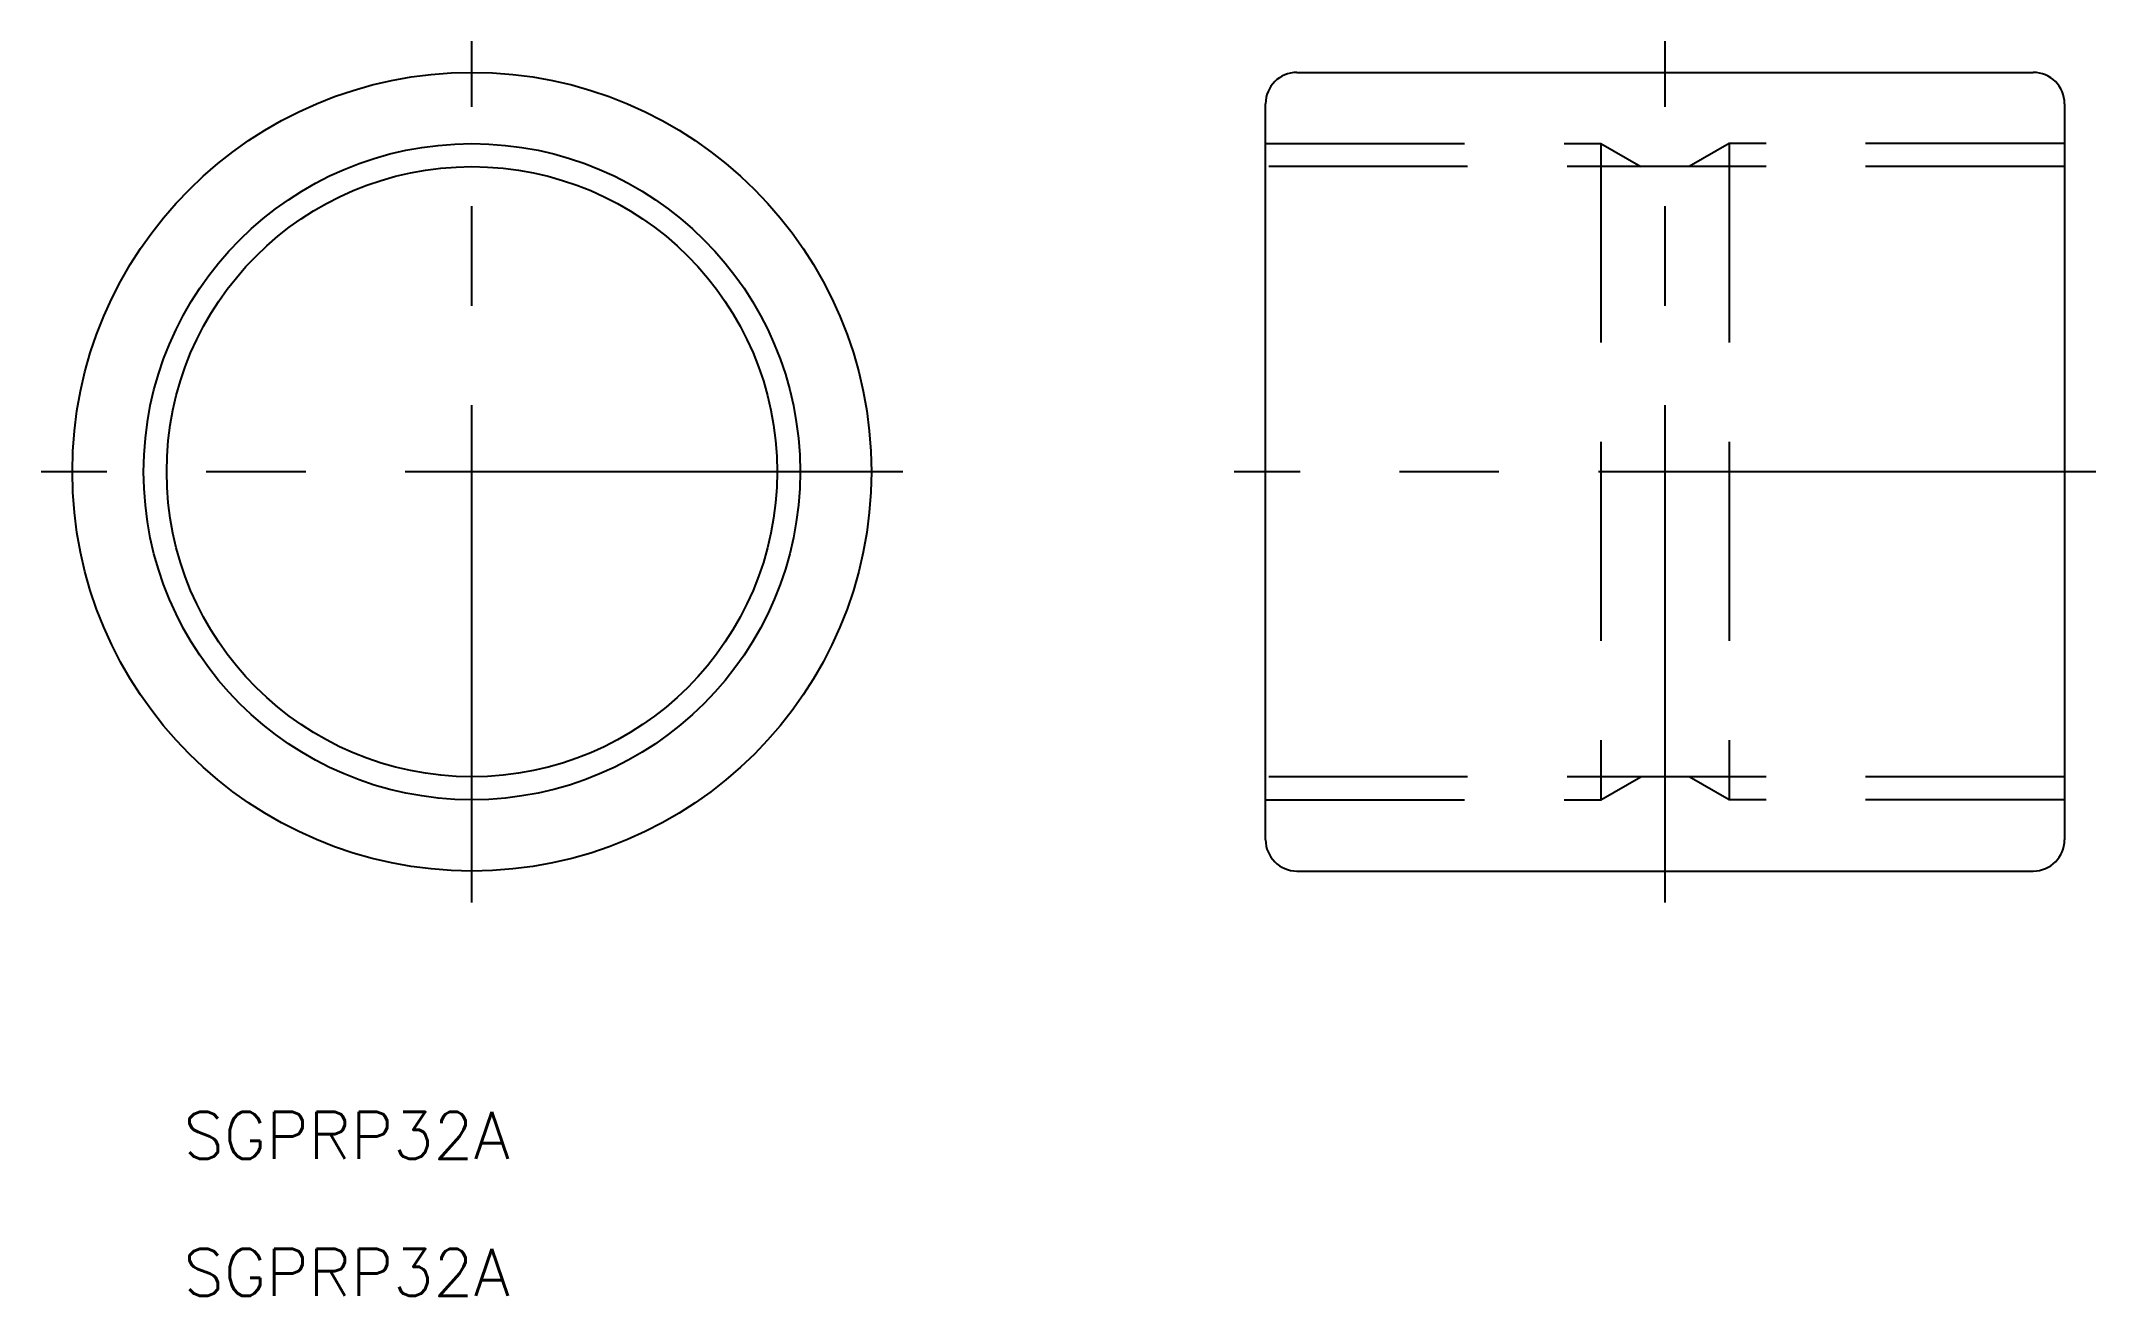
# Model space of a CAD drawing. Extents: x -104 to 28, y -53 to 28.
import ezdxf

# ---------------------------------------------------------------- set-up
doc = ezdxf.new("R2010")
doc.units = 0
doc.linetypes.add('CENTER', pattern=[50.8, 31.75, -6.35, 6.35, -6.35])
doc.linetypes.add('DASHED', pattern=[19.05, 12.7, -6.35])
doc.layers.get('0').update_dxf_attribs({"linetype": 'CONTINUOUS'})
doc.layers.add('CENTER', color=1, linetype='CENTER')
doc.styles.get("Standard").update_dxf_attribs({"font": 'txt.shx', "height": 3, "bigfont": 'bigfont.shx'})

msp = doc.modelspace()

# ---------------------------------------------------------------- linework, layer by layer
at = {"color": 7, "linetype": 'CONTINUOUS'}
for p, q in [((-23.5, 25.5), (23.5, 25.5)), ((-25.5, -23.5), (-25.5, 23.5)), ((25.5, 23.5), (25.5, -23.5)), ((-23.5, -25.5), (23.5, -25.5))]:
    msp.add_line(p, q, dxfattribs=at)
at = {"color": 3, "linetype": 'DASHED'}
for p, q in [((-25.5, 20.95), (-4.1, 20.95)), ((-4.1, 20.95), (-1.54, 19.48)), ((-4.1, 20.95), (-4.1, -20.95)), ((4.1, 20.95), (1.54, 19.48)), ((25.5, 20.95), (4.1, 20.95)), ((4.1, 20.95), (4.1, -20.95)), ((25.5, 19.48), (-25.5, 19.48)), ((25.5, -19.48), (-25.5, -19.48)), ((-4.1, -20.95), (-1.54, -19.48)), ((4.1, -20.95), (1.54, -19.48)), ((-25.5, -20.95), (-4.1, -20.95)), ((25.5, -20.95), (4.1, -20.95))]:
    msp.add_line(p, q, dxfattribs=at)
at = {"color": 7, "linetype": 'CONTINUOUS'}
for radius in [25.5, 19.48]:
    msp.add_circle((-76.16, 0), radius, dxfattribs=at)
at = {"color": 3, "linetype": 'CONTINUOUS'}
msp.add_circle((-76.16, 0), 20.95, dxfattribs=at)
at = {"color": 7, "linetype": 'CONTINUOUS'}
for centre, start, end in [((-23.5, 23.5), 90, 180), ((23.5, 23.5), 0, 90), ((-23.5, -23.5), 180, 270), ((23.5, -23.5), 270, 0)]:
    msp.add_arc(centre, 2, start, end, dxfattribs=at)
at = {"layer": 'CENTER', "color": 1, "linetype": 'CENTER'}
for p, q in [((-76.16, -27.5), (-76.16, 27.5)), ((0, -27.5), (0, 27.5)), ((-48.66, 0), (-103.66, 0)), ((27.5, 0), (-27.5, 0))]:
    msp.add_line(p, q, dxfattribs=at)

# ---------------------------------------------------------------- texts
at = {"color": 7, "linetype": 'CONTINUOUS'}
for p in [(-94.56, -43.88), (-94.56, -52.63)]:
    msp.add_text('SGPRP32A', height=3, dxfattribs=at).set_placement(p)

doc.saveas('drawing.dxf')
